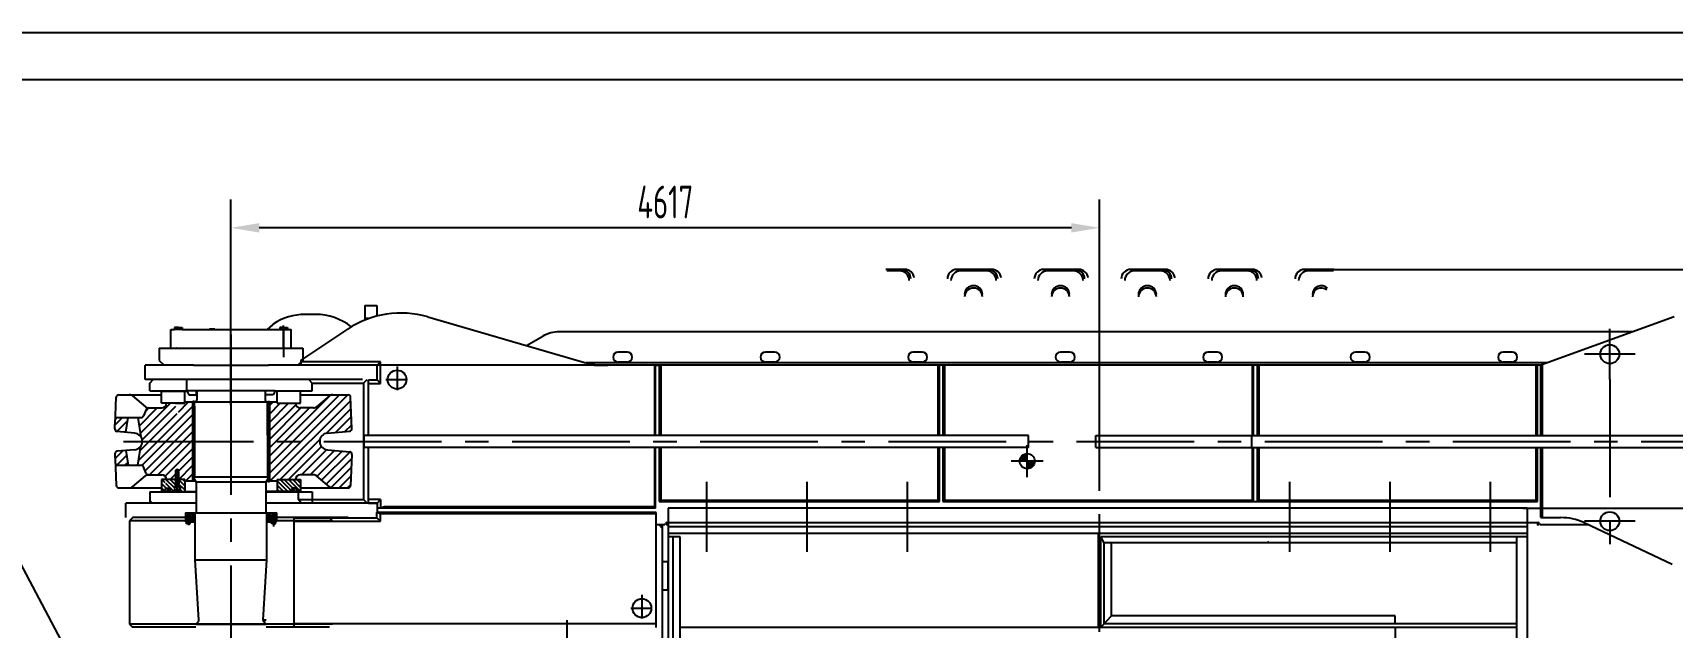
# Model space of a CAD drawing. Header units: millimetres. Extents: x 0 to 21000, y -315 to 14850.
# Drawn here: x 4672 to 13385, y 11690 to 14850 of the extents above; entities that cross this region are included whole.
import ezdxf

# ---------------------------------------------------------------- set-up
doc = ezdxf.new("R2010")
doc.units = ezdxf.units.MM
doc.header["$LTSCALE"] = 500
doc.linetypes.add('G', pattern=[2, 1.25, -0.25, 0.25, -0.25])
for name, color, linetype in [('01', 7, 'Continuous'), ('02', 1, 'Continuous'), ('05', 142, 'G'), ('08', 1, 'Continuous')]:
    doc.layers.add(name, color=color, linetype=linetype)
doc.styles.get("Standard").update_dxf_attribs({"font": 'isocp', "width": 0.707, "bigfont": 'intecad.shx'})
doc.dimstyles.new('INTE', dxfattribs={"dimscale": 50, "dimtxt": 3.5, "dimasz": 3, "dimexe": 3, "dimexo": 0, "dimgap": 1, "dimtad": 1, "dimdec": 0, "dimdsep": 46, "dimtxsty": 'Standard', "dimcen": 0, "dimclrd": 1, "dimclre": 1, "dimclrt": 3, "dimaunit": 1, "dimadec": 0, "dimazin": 0, "dimtfac": 1, "dimtmove": 0, "dimatfit": 0, "dimfxl": 1, "dimarcsym": 0})

# ---------------------------------------------------------------- blocks, each defined once
blk = doc.blocks.new('*D72')
at = {"layer": '08', "color": 1, "lineweight": -2}
for p, q in [((11509.4, 13592.4), (16530.5, 13592.4)), ((16380.5, 4293.4), (16380.5, 13442.4)), ((11255.4, 4143.4), (16530.5, 4143.4))]:
    blk.add_line(p, q, dxfattribs=at)
at = {"layer": '08', "color": 1}
for points in [[(16355.5, 13442.4), (16405.5, 13442.4), (16380.5, 13592.4)], [(16355.5, 4293.4), (16405.5, 4293.4), (16380.5, 4143.4)]]:
    blk.add_solid(points, dxfattribs=at)
at = {"layer": 'Defpoints', "color": 0}
for p in [(11509.4, 13592.4), (16380.5, 13592.4), (11255.4, 4143.4)]:
    blk.add_point(p, dxfattribs=at)
at = {"layer": '08', "color": 3, "insert": (16243, 8867.9), "char_height": 175, "attachment_point": 5, "rotation": 90}
blk.add_mtext('9449', dxfattribs=at)
blk = doc.blocks.new('*D75')
at = {"layer": '08', "color": 1, "lineweight": -2}
for p, q in [((5725.1, 13172.9), (5725.1, 13963.1)), ((10341.6, 12508.2), (10341.6, 13963.1)), ((10191.6, 13813.1), (5875.1, 13813.1))]:
    blk.add_line(p, q, dxfattribs=at)
at = {"layer": '08', "color": 1}
for points in [[(5875.1, 13838.1), (5875.1, 13788.1), (5725.1, 13813.1)], [(10191.6, 13838.1), (10191.6, 13788.1), (10341.6, 13813.1)]]:
    blk.add_solid(points, dxfattribs=at)
at = {"layer": 'Defpoints', "color": 0}
for p in [(5725.1, 13813.1), (5725.1, 13172.9), (10341.6, 12508.2)]:
    blk.add_point(p, dxfattribs=at)
at = {"layer": '08', "color": 3, "insert": (8033.3, 13950.6), "char_height": 175, "attachment_point": 5}
blk.add_mtext('4617', dxfattribs=at)
blk = doc.blocks.new('*D77')
at = {"layer": '08', "color": 1, "lineweight": -2}
for p, q in [((12590.1, 12322.4), (13900.4, 12322.4)), ((13750.4, 12172.4), (13750.4, 5563.4)), ((12590.1, 5413.4), (13900.4, 5413.4))]:
    blk.add_line(p, q, dxfattribs=at)
at = {"layer": '08', "color": 1}
for points in [[(13725.4, 12172.4), (13775.4, 12172.4), (13750.4, 12322.4)], [(13725.4, 5563.4), (13775.4, 5563.4), (13750.4, 5413.4)]]:
    blk.add_solid(points, dxfattribs=at)
at = {"layer": 'Defpoints', "color": 0}
for p in [(12590.1, 12322.4), (12590.1, 5413.4), (13750.4, 5413.4)]:
    blk.add_point(p, dxfattribs=at)
at = {"layer": '08', "color": 3, "insert": (13612.9, 8956.9), "char_height": 175, "attachment_point": 5, "rotation": 90}
blk.add_mtext('6909', dxfattribs=at)
blk = doc.blocks.new('*U100')
at = {"layer": '01'}
blk.add_lwpolyline([(415, 292), (25, 292)], dxfattribs=at)
at = {"layer": '02'}
blk.add_lwpolyline([(420, 297), (0, 297)], dxfattribs=at)

msp = doc.modelspace()

# ---------------------------------------------------------------- hatches: boundary and pattern name
at = {"layer": '02', "linetype": 'Continuous'}
h = msp.add_hatch(dxfattribs=at)
h.set_pattern_fill('ANSI31', color=1, scale=10, angle=90, style=0)
h.set_pattern_definition([(225, (7162.265, 15313.19), (-22.45064, 22.45064), [])])
h.paths.add_polyline_path([(5119.8, 12730.4, -0.401491), (5108, 12743.9), (5110.1, 12792.5, -0.401491), (5123.1, 12804.9), (5178.9, 12804.9), (5166.4, 12726.3)])
h.paths.add_polyline_path([(5123.1, 12550.9, -0.401491), (5110.1, 12563.3), (5109.1, 12587.6), (5108, 12611.9, -0.401491), (5119.8, 12625.4), (5166.4, 12629.5), (5178.9, 12550.9)])
h.paths.add_polyline_path([(5286.4, 12499.9, -0.306216), (5274.3, 12508.1), (5260.3, 12542.8), (5257.1, 12550.9), (5248.3, 12550.9), (5229.9, 12550.9), (5246.1, 12653.3, 0.147822), (5253.6, 12677.9), (5265.1, 12677.9), (5520.6, 12677.9), (5520.6, 12474), (5517.4, 12468.4), (5479.2, 12468.4), (5479.2, 12475.5), (5447.1, 12475.5), (5447.1, 12515.5), (5445.5, 12515.5), (5445.5, 12525.5), (5439.1, 12529.2), (5432.7, 12525.5), (5432.7, 12515.5), (5431.1, 12515.5), (5431.1, 12475.5), (5382.6, 12475.5, 0.407784), (5357.6, 12499.9)])
h.paths.add_polyline_path([(5970.9, 12475.5), (5970.9, 12468.4), (5932.8, 12468.4), (5929.6, 12474), (5929.6, 12677.9), (6196.6, 12677.9, 0.388879), (6237.2, 12633.6), (6356.2, 12623.2, -0.388879), (6368, 12610.2), (6360.7, 12442.8, -0.401491), (6347.8, 12430.4), (6265.6, 12430.4, -0.169751), (6250, 12435.9), (6179.5, 12494.2, 0.174545), (6163.6, 12499.9), (6092.6, 12499.9, 0.407784), (6067.6, 12475.5)])
h.paths.add_polyline_path([(5929.6, 12677.9), (5929.6, 12881.9), (5932.8, 12887.4), (5970.9, 12887.4), (5970.9, 12880.4), (6067.6, 12880.4, 0.407784), (6092.6, 12855.9), (6163.6, 12855.9, 0.174545), (6179.5, 12861.7), (6250, 12920, -0.169751), (6265.6, 12925.4), (6347.8, 12925.4, -0.401491), (6360.7, 12913), (6368, 12745.6, -0.388879), (6356.2, 12732.7), (6237.2, 12722.2, 0.388879), (6196.6, 12677.9), (6185, 12677.9)])
h.paths.add_polyline_path([(5253.6, 12677.9, 0.147822), (5246.1, 12702.6), (5229.9, 12804.9), (5248.3, 12804.9), (5257.1, 12804.9), (5260.3, 12813.1), (5274.3, 12847.8, -0.306216), (5286.4, 12855.9), (5357.6, 12855.9, 0.407784), (5382.6, 12880.4), (5431.1, 12880.4), (5431.1, 12840.4), (5432.7, 12840.4), (5432.7, 12830.4), (5439.1, 12826.7), (5445.5, 12830.4), (5445.5, 12840.4), (5447.1, 12840.4), (5447.1, 12880.4), (5479.2, 12880.4), (5479.2, 12887.4), (5517.4, 12887.4), (5520.6, 12881.9), (5520.6, 12677.9)])
h.paths.add_polyline_path([(5431.1, 12840.4), (5431.1, 12880.4), (5432.7, 12880.4), (5432.7, 12840.4)], flags=16)
h.paths.add_polyline_path([(5445.5, 12840.4), (5445.5, 12880.4), (5447.1, 12880.4), (5447.1, 12840.4)], flags=16)
h.paths.add_polyline_path([(5431.1, 12475.5), (5431.1, 12515.5), (5432.7, 12515.5), (5432.7, 12475.5)], flags=16)
h.paths.add_polyline_path([(5445.5, 12475.5), (5445.5, 12515.5), (5447.1, 12515.5), (5447.1, 12475.5)], flags=17)
h = msp.add_hatch(color=1, dxfattribs=at)
h.paths.add_polyline_path([(9957.1, 12572.9), (9997.1, 12572.9, -0.414214), (9957.1, 12532.9)])
h.paths.add_polyline_path([(9957.1, 12572.9), (9917.1, 12572.9, -0.414214), (9957.1, 12612.9)])
msp.add_hatch(color=1, dxfattribs=at).paths.add_polyline_path([(5966.6, 12273.4), (5971.6, 12273.4), (5966.6, 12268.4)])

# ---------------------------------------------------------------- linework, layer by layer
for p, q in [((9305.9, 13592.4), (9205.9, 13592.4)), ((9279, 13584.4), (9210.6, 13584.4)), ((9767.9, 13592.4), (9583.3, 13592.4)), ((9741, 13584.4), (9602.5, 13584.4)), ((10229.9, 13592.4), (10045.3, 13592.4)), ((10203, 13584.4), (10064.5, 13584.4)), ((10691.9, 13592.4), (10507.3, 13592.4)), ((10665, 13584.4), (10526.5, 13584.4)), ((11153.9, 13592.4), (10969.3, 13592.4)), ((11127, 13584.4), (10988.5, 13584.4)), ((11587.6, 13592.4), (11431.3, 13592.4)), ((11584.6, 13584.4), (11450.5, 13584.4)), ((6175, 13352.9), (6119.4, 13352.9)), ((6770.4, 13340.2), (7586.8, 13102.6)), ((13395.2, 13340.5), (12687.1, 13082.9)), ((5948.9, 13300.8), (5916.6, 13272.9)), ((6096.1, 13107.4), (6346, 13274.6)), ((13175, 13260.4), (7470.7, 13260.4)), ((5344.1, 13172.9), (5344.1, 13107.4)), ((5344.1, 13172.9), (5490.1, 13172.9)), ((5925.1, 13172.9), (6106.1, 13172.9)), ((6106.1, 13172.9), (6106.1, 13107.4)), ((7296.2, 13187.2), (7381.7, 13236.6)), ((5268.1, 13006.4), (5268.1, 13082.4)), ((5344.1, 13107.4), (5369.1, 13082.4)), ((5525.1, 13082.4), (5369.1, 13082.4)), ((6081.1, 13082.4), (5925.1, 13082.4)), ((6106.1, 13107.4), (6081.1, 13082.4)), ((6096.1, 13107.4), (6096.1, 13082.4)), ((6520.1, 13101.4), (6096.1, 13101.4)), ((6501.1, 13082.4), (6096.1, 13082.4)), ((6501.1, 13082.4), (6520.1, 13101.4)), ((6501.1, 13004.4), (6501.1, 13082.4)), ((6520.1, 12985.4), (6520.1, 13101.4)), ((12721.4, 13095.4), (7611.6, 13095.4)), ((7982.1, 13082.4), (7728.7, 13082.4)), ((7831.6, 13151.9), (7781.6, 13151.9)), ((7831.6, 13099.9), (7781.6, 13099.9)), ((7975.4, 13082.4), (7975.4, 12709.9)), ((7982.1, 12709.9), (7982.1, 13082.4)), ((9490.1, 13082.4), (8001.1, 13082.4)), ((8001.1, 13082.4), (8001.1, 12709.9)), ((8009, 13082.4), (8009, 12709.9)), ((8615.6, 13151.9), (8565.6, 13151.9)), ((8615.6, 13099.9), (8565.6, 13099.9)), ((9399.6, 13151.9), (9349.6, 13151.9)), ((9399.6, 13099.9), (9349.6, 13099.9)), ((9482.1, 13082.4), (9482.1, 12709.9)), ((9490.1, 12709.9), (9490.1, 13082.4)), ((11160.1, 13082.4), (9509.1, 13082.4)), ((9509.1, 13082.4), (9509.1, 12709.9)), ((9517, 13082.4), (9517, 12709.9)), ((10183.6, 13151.9), (10133.6, 13151.9)), ((10183.6, 13099.9), (10133.6, 13099.9)), ((10967.6, 13151.9), (10917.6, 13151.9)), ((10967.6, 13151.9), (10917.6, 13151.9)), ((10967.6, 13099.9), (10917.6, 13099.9)), ((11152.1, 13082.4), (11152.1, 12709.9)), ((11160.1, 12709.9), (11160.1, 13082.4)), ((12668.1, 13082.4), (11179.1, 13082.4)), ((11179.1, 13082.4), (11179.1, 12709.9)), ((11187, 13082.4), (11187, 12709.9)), ((11751.6, 13151.9), (11701.6, 13151.9)), ((11751.6, 13099.9), (11701.6, 13099.9)), ((12535.6, 13151.9), (12485.6, 13151.9)), ((12535.6, 13099.9), (12485.6, 13099.9)), ((12660.1, 13082.4), (12660.1, 12709.9)), ((12668.1, 12709.9), (12668.1, 13082.4)), ((12687.1, 12709.9), (12687.1, 13082.9)), ((12695, 12709.9), (12695, 13085.7)), ((5293.1, 12987.4), (5312.1, 13006.4)), ((5293.1, 12945.9), (5293.1, 12987.4)), ((5525.1, 13006.4), (5312.1, 13006.4)), ((6138.1, 13006.4), (5925.1, 13006.4)), ((6157.1, 12987.4), (6138.1, 13006.4)), ((6157.1, 12945.9), (6157.1, 12987.4)), ((6455.1, 12709.9), (6455.1, 13004.4)), ((6455.1, 13004.4), (6501.1, 13004.4)), ((6455.1, 12985.4), (6520.1, 12985.4)), ((6501.1, 13004.4), (6520.1, 12985.4)), ((5293.1, 12945.9), (5490.1, 12945.9)), ((5355.1, 12945.2), (5381.2, 12945.2)), ((5383.2, 12945.2), (5490.5, 12945.2)), ((5960.1, 12945.9), (6157.1, 12945.9)), ((6368, 12746.7), (6360.7, 12913)), ((5108, 12743.9), (5110.1, 12792.5)), ((5213, 12722.2), (5119.8, 12730.4)), ((5123.1, 12804.9), (5248.3, 12804.9)), ((6237.2, 12722.2), (6356.2, 12732.7)), ((6455.1, 12350.4), (6455.1, 12645.9)), ((7975.4, 12645.9), (7975.4, 12330.1)), ((7982.1, 12323.4), (7982.1, 12645.9)), ((8001.1, 12645.9), (8001.1, 12358.4)), ((8009, 12645.9), (8009, 12366.3)), ((9482.1, 12645.9), (9482.1, 12366.3)), ((9490.1, 12358.4), (9490.1, 12645.9)), ((9509.1, 12645.9), (9509.1, 12358.4)), ((9517, 12645.9), (9517, 12366.3)), ((11152.1, 12645.9), (11152.1, 12366.3)), ((11160.1, 12358.4), (11160.1, 12645.9)), ((11179.1, 12645.9), (11179.1, 12358.4)), ((11187, 12645.9), (11187, 12366.3)), ((12660.1, 12645.9), (12660.1, 12366.3)), ((12668.1, 12358.4), (12668.1, 12645.9)), ((12687.1, 12272.9), (12687.1, 12645.9)), ((12695, 12272.9), (12695, 12645.9)), ((5108, 12611.9), (5110.1, 12563.3)), ((5213, 12633.6), (5119.8, 12625.4)), ((5123.1, 12550.9), (5248.3, 12550.9)), ((6237.2, 12633.6), (6356.2, 12623.2)), ((6368, 12609.1), (6360.7, 12442.8)), ((5128.4, 12430.4), (5355.1, 12430.4)), ((5293.1, 12409.9), (5539.4, 12409.9)), ((5293.1, 12409.9), (5293.1, 12349.4)), ((5355.1, 12410.7), (5381.2, 12410.7)), ((5383.2, 12410.7), (5539.4, 12410.7)), ((5910.8, 12409.9), (6157.1, 12409.9)), ((6095.1, 12430.4), (6347.8, 12430.4)), ((6157.1, 12409.9), (6157.1, 12349.4)), ((5166.1, 12273.4), (5166.1, 12349.4)), ((5539.4, 12349.4), (5293.1, 12349.4)), ((6157.1, 12349.4), (5910.8, 12349.4)), ((6520.1, 12369.4), (6455.1, 12369.4)), ((6455.1, 12350.4), (6501.1, 12350.4)), ((6501.1, 12350.4), (6520.1, 12369.4)), ((6501.1, 12350.4), (6501.1, 12323.4)), ((7982.1, 12323.4), (6501.1, 12323.4)), ((6520.1, 12369.4), (6520.1, 12323.4)), ((6541.1, 12330.1), (6520.1, 12323.4)), ((7975.4, 12330.1), (6541.1, 12330.1)), ((7975.4, 12330.1), (7982.1, 12323.4)), ((8009, 12366.3), (8001.1, 12358.4)), ((8001.1, 12358.4), (9490.1, 12358.4)), ((8009, 12366.3), (9482.1, 12366.3)), ((9482.1, 12366.3), (9490.1, 12358.4)), ((9517, 12366.3), (9509.1, 12358.4)), ((9509.1, 12358.4), (11160.1, 12358.4)), ((9517, 12366.3), (11152.1, 12366.3)), ((11152.1, 12366.3), (11160.1, 12358.4)), ((11187, 12366.3), (11179.1, 12358.4)), ((11179.1, 12358.4), (12668.1, 12358.4)), ((11187, 12366.3), (12660.1, 12366.3)), ((12660.1, 12366.3), (12668.1, 12358.4)), ((5201.1, 12271.9), (5185.1, 12255.9)), ((5185.1, 12255.9), (5185.1, 11706.9)), ((5483.6, 12255.9), (5185.1, 12255.9)), ((5483.6, 12273.4), (5201.1, 12273.4)), ((6348.1, 12273.4), (5966.6, 12273.4)), ((6265.1, 12255.9), (5966.6, 12255.9)), ((6249.1, 12271.9), (6265.1, 12255.9)), ((8017.1, 12234.4), (8017.1, 11460.4)), ((12687.1, 12272.9), (12792.6, 12272.9)), ((12916.1, 12246.8), (13384.8, 12024.5)), ((6265.1, 11706.9), (5185.1, 11706.9)), ((5185.1, 11706.9), (5201.1, 11690.9)), ((5538.8, 11690.9), (5201.1, 11690.9)), ((6249.1, 11690.9), (5911.3, 11690.9))]:
    msp.add_line(p, q)
for centre, radius, start, end in [((6119.4, 13047.9), 305, 90, 123.97654), ((6175, 13047.9), 305, 51.611, 90), ((6628.5, 12852.4), 508, 73.7762, 123.78617), ((7470.7, 13082.4), 178, 90, 120), ((7728.7, 13590.4), 508, 253.7762, 270), ((7781.6, 13125.9), 26, 90, 270), ((7831.6, 13125.9), 26, 270, 90), ((8565.6, 13125.9), 26, 90, 270), ((8615.6, 13125.9), 26, 270, 90), ((9349.6, 13125.9), 26, 90, 270), ((9399.6, 13125.9), 26, 270, 90), ((10133.6, 13125.9), 26, 90, 270), ((10183.6, 13125.9), 26, 270, 90), ((10917.6, 13125.9), 26, 90, 270), ((10967.6, 13125.9), 26, 270, 90), ((11701.6, 13125.9), 26, 90, 270), ((11751.6, 13125.9), 26, 270, 90), ((12485.6, 13125.9), 26, 90, 270), ((12535.6, 13125.9), 26, 270, 90), ((5121, 12743.3), 13, 177.5, 265), ((5123.1, 12791.9), 13, 90, 177.5), ((5209.1, 12677.9), 44.5, 275, 85), ((6241.1, 12677.9), 44.5, 95, 265), ((5121, 12612.5), 13, 95, 182.5), ((5123.1, 12563.9), 13, 182.5, 270), ((12792.6, 11967.9), 305, 66.11902, 90)]:
    msp.add_arc(centre, radius, start, end)
at = {"layer": '01', "color": 7, "linetype": 'Continuous'}
for p, q in [((6436.1, 13400.4), (6436.1, 13322.6)), ((6436.1, 13400.4), (6500.1, 13400.4)), ((6500.1, 13400.4), (6500.1, 13343.9)), ((5405.1, 13272.9), (5425.6, 13272.9)), ((5405.1, 13172.9), (5405.1, 13272.9)), ((5465.6, 13272.9), (5984.6, 13272.9)), ((6024.6, 13272.9), (6045.1, 13272.9)), ((6045.1, 13172.9), (6045.1, 13272.9)), ((5405.1, 13172.9), (5433.6, 13172.9)), ((5436, 13172.9), (5433, 13172.9)), ((5457.6, 13172.9), (5480.1, 13172.9)), ((6016.6, 13172.9), (6045.1, 13172.9)), ((7728.7, 13082.4), (6500.1, 13082.4)), ((12695, 13082.4), (7656.3, 13082.4)), ((5490.1, 12948.9), (5490.1, 13006.4)), ((6429.6, 12987.4), (6448.6, 13006.4)), ((6429.6, 12987.4), (6429.6, 12368.4)), ((5355.1, 12880.4), (5355.1, 12945.2)), ((5479.6, 12880.4), (5479.6, 12945.2)), ((5479.6, 12880.4), (5479.6, 12943.9)), ((5479.6, 12880.4), (5479.6, 12943.9)), ((5490.1, 12945.9), (5501.6, 12925.9)), ((5501.6, 12925.9), (5541.6, 12925.9)), ((5541.6, 12925.9), (5541.6, 12945.9)), ((5907.1, 12945.9), (5543.1, 12945.9)), ((5543.1, 12945.9), (5543.1, 12896.4)), ((5605.1, 12945.9), (5585.1, 12945.9)), ((5907.1, 12945.9), (5907.1, 12896.4)), ((5908.6, 12925.9), (5908.6, 12945.9)), ((5948.5, 12925.9), (5908.6, 12925.9)), ((5960.1, 12945.9), (5948.5, 12925.9)), ((6095.1, 12945.2), (5959.6, 12945.2)), ((5970.6, 12880.4), (5970.6, 12945.2)), ((6067.6, 12943.3), (6066.8, 12945.2)), ((6095.1, 12880.4), (6095.1, 12945.2)), ((5274.3, 12847.8), (5260.3, 12813.1)), ((5282.4, 12855.9), (5357.6, 12855.9)), ((5522.1, 12490.4), (5522.1, 12887.4)), ((5530.6, 12710.3), (5530.6, 12887.4)), ((5919.6, 12710.3), (5919.6, 12887.4)), ((5929.6, 12716.5), (5929.6, 12887.4)), ((6163.6, 12855.9), (6092.6, 12855.9)), ((5166.4, 12726.2), (5178.9, 12804.9)), ((5166.4, 12629.6), (5178.9, 12550.9)), ((5274.3, 12508.1), (5260.3, 12542.8)), ((5286.6, 12499.9), (5357.6, 12499.9)), ((5355.1, 12475.4), (5355.1, 12410.7)), ((5430.1, 12475.4), (5430.1, 12440.7)), ((5431.1, 12474.9), (5431.1, 12506.7)), ((5432.7, 12506.7), (5432.7, 12515.4)), ((5445.5, 12506.7), (5445.5, 12515.4)), ((5447.1, 12474.9), (5447.1, 12506.7)), ((5448.1, 12475.4), (5448.1, 12440.7)), ((5479.6, 12475.4), (5479.6, 12410.7)), ((5522.1, 12490.4), (5928.1, 12490.4)), ((5522.1, 12490.4), (5539.4, 12460.4)), ((5530.6, 12490.4), (5919.6, 12490.4)), ((5910.8, 12460.4), (5539.4, 12460.4)), ((5539.4, 12460.4), (5539.4, 12301.8)), ((5928.1, 12490.4), (5910.8, 12460.4)), ((5910.8, 12460.4), (5910.8, 12301.8)), ((5970.6, 12475.4), (5970.6, 12410.7)), ((6163.6, 12499.9), (6092.6, 12499.9)), ((6095.1, 12475.4), (6095.1, 12410.7)), ((5380.1, 12429.9), (5400.1, 12429.9)), ((5385.1, 12425.3), (5385.1, 12429.9)), ((5385.1, 12425.3), (5397.2, 12420.2)), ((5397.2, 12420.2), (5397.2, 12419.4)), ((5400.1, 12429.9), (5400.1, 12411.4)), ((5400.1, 12429.9), (5400.1, 12421.6)), ((5424.1, 12440.7), (5424.1, 12410.7)), ((5424.1, 12440.7), (5454.1, 12440.7)), ((5454.1, 12440.7), (5454.1, 12410.7)), ((6070.1, 12429.9), (6050.1, 12429.9)), ((6050.1, 12429.9), (6050.1, 12421.6)), ((6050.1, 12429.9), (6050.1, 12410.7)), ((6050.1, 12418.4), (6066.8, 12410.7)), ((6065.1, 12425.3), (6052.9, 12420.2)), ((6052.9, 12420.2), (6052.9, 12419.3)), ((6052.9, 12419.3), (6067.6, 12412.5)), ((6065.1, 12425.3), (6065.1, 12429.9)), ((6067.6, 12412.5), (6066.8, 12410.7)), ((6083.6, 12368.4), (6083.6, 12409.9)), ((5539.4, 12349.4), (5166.1, 12349.4)), ((5483.6, 12298.8), (5966.6, 12298.8)), ((5483.6, 12295.8), (5486.6, 12298.8)), ((5493.8, 12287.8), (5498.6, 12290.6)), ((5493.8, 12282.8), (5493.8, 12287.8)), ((5503.4, 12287.8), (5498.6, 12290.6)), ((5503.4, 12282.8), (5503.4, 12287.8)), ((6501.1, 12349.4), (5910.8, 12349.4)), ((5915.1, 12288.8), (5915.1, 12298.8)), ((5946.8, 12287.8), (5951.6, 12290.6)), ((5946.8, 12282.8), (5946.8, 12287.8)), ((5956.4, 12287.8), (5951.6, 12290.6)), ((5956.4, 12282.8), (5956.4, 12287.8)), ((5966.6, 12295.8), (5963.6, 12298.8)), ((6098.7, 12349.4), (6083.6, 12368.4)), ((6429.6, 12368.4), (6448.6, 12349.4)), ((8049.3, 12322.4), (8049.3, 11140.2)), ((5483.6, 12273.4), (5483.6, 12262.8)), ((5483.6, 12262.8), (5492.6, 12262.8)), ((5483.6, 12260.8), (5492.6, 12260.8)), ((5483.6, 12250.8), (5535.1, 12250.8)), ((5491.6, 12250.8), (5491.6, 12260.8)), ((5492.6, 12282.8), (5504.6, 12282.8)), ((5493.8, 12277.7), (5493.8, 12282.8)), ((5503.4, 12277.7), (5503.4, 12282.8)), ((5504.6, 12262.8), (5515.1, 12262.8)), ((5504.6, 12260.8), (5535.1, 12260.8)), ((5505.6, 12250.8), (5505.6, 12260.8)), ((5515.1, 12280.8), (5520.7, 12280.8)), ((5515.1, 12280.8), (5518.7, 12280.8)), ((5515.1, 12280.8), (5535.1, 12280.8)), ((5515.1, 12260.8), (5520.7, 12260.8)), ((5533.1, 12260.8), (5533.1, 12250.8)), ((5935.1, 12280.8), (5915.1, 12280.8)), ((5915.1, 12260.8), (5945.6, 12260.8)), ((5915.1, 12250.8), (5966.6, 12250.8)), ((5917.1, 12260.8), (5917.1, 12250.8)), ((5935.1, 12280.8), (5929.4, 12280.8)), ((5935.1, 12260.8), (5929.4, 12260.8)), ((5935.1, 12280.8), (5931.5, 12280.8)), ((5935.1, 12262.8), (5945.6, 12262.8)), ((5944.6, 12250.8), (5944.6, 12260.8)), ((5957.6, 12282.8), (5945.6, 12282.8)), ((5946.8, 12277.7), (5946.8, 12282.8)), ((5956.4, 12277.7), (5956.4, 12282.8)), ((5957.6, 12262.8), (5966.6, 12262.8)), ((5957.6, 12260.8), (5966.6, 12260.8)), ((5958.6, 12250.8), (5958.6, 12260.8)), ((5966.6, 12250.8), (5966.6, 12260.8)), ((7985.1, 12235.4), (8030.2, 12235.4)), ((7998.1, 12235.4), (8017.1, 12216.4)), ((8042.2, 12246.1), (12670.2, 12246.1)), ((12682.1, 12235.4), (12940.1, 12235.4)), ((8112.6, 12169.9), (8049.3, 12169.9)), ((8075.5, 11096.9), (8075.5, 12169.9)), ((8112.6, 11096.9), (8112.6, 12169.9)), ((12557.6, 12169.9), (12557.6, 11096.9)), ((5535.1, 12048.8), (5915.1, 12048.8)), ((5554.9, 11727.8), (5535.1, 12048.8)), ((5895.3, 11727.8), (5915.1, 12048.8)), ((5538.8, 11707), (5552, 11720.2)), ((5538.8, 11707), (5911.3, 11707)), ((5911.3, 11707), (5898.2, 11720.2))]:
    msp.add_line(p, q, dxfattribs=at)
at = {"layer": '01'}
for p, q in [((5445.6, 13283.9), (5425.6, 13283.9)), ((5425.6, 13283.9), (5425.6, 13272.9)), ((5465.6, 13272.9), (5425.6, 13272.9)), ((5465.6, 13272.9), (5425.6, 13272.9)), ((5433.6, 13272.9), (5433.6, 13283.9)), ((5445.6, 13283.9), (5465.6, 13283.9)), ((5457.6, 13272.9), (5457.6, 13283.9)), ((5465.6, 13283.9), (5465.6, 13272.9)), ((5611, 13276.8), (5638.7, 13276.8)), ((5611, 13272.9), (5611, 13276.8)), ((5638.7, 13276.8), (5638.7, 13272.9)), ((5956.5, 13305.8), (5921.3, 13272.9)), ((6004.6, 13283.9), (5984.6, 13283.9)), ((5984.6, 13283.9), (5984.6, 13272.9)), ((5984.6, 13272.9), (6024.6, 13272.9)), ((5992.6, 13272.9), (5992.6, 13283.9)), ((6004.6, 13283.9), (6024.6, 13283.9)), ((6016.6, 13272.9), (6016.6, 13283.9)), ((6024.6, 13283.9), (6024.6, 13272.9)), ((6456.5, 13330.4), (6436.1, 13330.4)), ((5490.1, 13172.9), (5925.1, 13172.9)), ((5525.1, 13082.4), (5268.1, 13082.4)), ((5525.1, 13082.4), (5925.1, 13082.4)), ((6429.7, 13082.4), (5925.1, 13082.4)), ((7982.1, 13082.4), (8001.1, 13082.4)), ((5525.1, 13006.4), (5268.1, 13006.4)), ((5925.1, 13006.4), (5525.1, 13006.4)), ((6424.5, 13006.4), (5925.1, 13006.4)), ((6157.1, 12987.4), (6429.6, 12987.4)), ((5109.1, 12768.2), (5115.4, 12913)), ((5128.4, 12925.4), (5355.1, 12925.4)), ((5200.9, 12919.4), (5270.6, 12861.7)), ((5380.7, 12944.1), (5381.6, 12945.9)), ((5381.6, 12945.9), (5381.6, 12945.9)), ((5543.1, 12945.9), (5490.1, 12945.9)), ((5960.1, 12945.9), (5907.1, 12945.9)), ((6095.1, 12925.4), (6347.8, 12925.4)), ((6249.3, 12919.4), (6179.5, 12861.7)), ((5431.1, 12880.4), (5355.1, 12880.4)), ((5479.6, 12880.4), (5429.6, 12880.4)), ((5479.6, 12880.4), (5429.6, 12880.4)), ((5429.6, 12880.4), (5479.6, 12880.4)), ((5479.6, 12887.4), (5970.6, 12887.4)), ((5479.6, 12880.4), (5479.6, 12887.4)), ((5479.6, 12880.4), (5479.6, 12887.4)), ((5479.6, 12880.4), (5479.6, 12887.4)), ((5520.6, 12887.4), (5520.6, 12473.1)), ((5530.6, 12865.4), (5530.6, 12490.4)), ((5919.6, 12865.4), (5919.6, 12490.4)), ((5929.6, 12881.9), (5929.6, 12473.1)), ((5970.6, 12880.4), (6095.1, 12880.4)), ((5229.9, 12804.9), (5246.1, 12702.6)), ((5229.9, 12550.9), (5246.1, 12653.3)), ((9964.1, 12709.9), (6433.1, 12709.9)), ((6433.1, 12645.9), (6433.1, 12709.9)), ((9964.1, 12645.9), (6433.1, 12645.9)), ((9163.7, 12645.9), (8965.7, 12645.9)), ((9964.1, 12645.9), (9964.1, 12709.9)), ((10322.1, 12709.9), (13860.1, 12709.9)), ((10322.1, 12645.9), (10322.1, 12709.9)), ((10322.1, 12645.9), (13860.1, 12645.9)), ((11129.5, 12645.9), (11327.4, 12645.9)), ((11148.3, 12709.9), (11148.3, 12645.9)), ((5109.1, 12587.6), (5115.4, 12442.8)), ((5200.9, 12436.5), (5270.6, 12494.2)), ((5431.1, 12475.4), (5355.1, 12475.4)), ((5447.1, 12515.4), (5431.1, 12515.4)), ((5431.1, 12440.7), (5431.1, 12506.7)), ((5447.1, 12506.7), (5431.1, 12506.7)), ((5431.1, 12506.7), (5439.1, 12506.7)), ((5432.7, 12525.4), (5439.1, 12529.1)), ((5432.7, 12515.4), (5432.7, 12525.4)), ((5445.5, 12525.4), (5432.7, 12525.4)), ((5445.5, 12525.4), (5439.1, 12529.1)), ((5447.1, 12506.7), (5439.1, 12506.7)), ((5445.5, 12515.4), (5445.5, 12525.4)), ((5447.1, 12440.7), (5447.1, 12506.7)), ((5479.6, 12475.4), (5447.1, 12475.4)), ((5479.6, 12475.4), (5479.6, 12468.4)), ((5479.6, 12468.4), (5534.8, 12468.4)), ((5530.6, 12490.4), (5517.9, 12468.4)), ((5915.4, 12468.4), (5970.6, 12468.4)), ((5919.6, 12490.4), (5932.3, 12468.4)), ((5970.6, 12475.4), (6095.1, 12475.4)), ((6249.3, 12436.5), (6179.5, 12494.2)), ((5380.1, 12429.9), (5369, 12410.7)), ((5397.2, 12419.4), (5380.7, 12411.7)), ((5380.7, 12411.7), (5381.6, 12409.9)), ((5400.1, 12418.5), (5381.6, 12409.9)), ((5381.6, 12409.9), (5381.6, 12409.9)), ((5426.9, 12440.7), (5426.9, 12436.6)), ((5439.1, 12440.7), (5426.9, 12440.7)), ((5426.9, 12436.6), (5439.1, 12436.6)), ((5427.1, 12420.6), (5427.1, 12436.6)), ((5427.1, 12436.6), (5439.1, 12436.6)), ((5427.1, 12420.6), (5451.1, 12420.6)), ((5431.1, 12442.6), (5439.1, 12442.6)), ((5439.1, 12436.6), (5436.7, 12440.7)), ((5447.1, 12442.6), (5439.1, 12442.6)), ((5439.1, 12440.7), (5441.4, 12436.6)), ((5439.1, 12440.7), (5451.3, 12440.7)), ((5451.1, 12436.6), (5439.1, 12436.6)), ((5451.3, 12436.6), (5439.1, 12436.6)), ((5451.1, 12420.6), (5451.1, 12436.6)), ((5451.3, 12440.7), (5451.3, 12436.6)), ((6095.1, 12410.7), (5910.8, 12410.7)), ((6070.1, 12429.9), (6081.2, 12410.7)), ((6095.1, 12430.4), (6347.8, 12430.4)), ((5483.6, 12298.8), (5483.6, 12273.4)), ((5493.8, 12287.8), (5503.4, 12287.8)), ((5533.1, 12280.8), (5533.1, 12298.8)), ((5535.1, 12048.8), (5535.1, 12298.8)), ((5915.1, 12048.8), (5915.1, 12298.8)), ((5917.1, 12280.8), (5917.1, 12298.8)), ((5956.4, 12287.8), (5946.8, 12287.8)), ((5966.6, 12298.8), (5966.6, 12262.8)), ((6083.6, 12368.4), (6429.6, 12368.4)), ((7985.1, 12299.4), (6500.6, 12299.4)), ((6500.6, 12272.4), (6500.6, 12299.4)), ((6500.6, 12272.4), (6500.6, 12299.4)), ((6519.6, 12292.8), (6500.6, 12299.4)), ((6501.1, 12349.4), (6501.1, 12299.4)), ((7985.1, 12292.8), (6519.6, 12292.8)), ((6519.6, 12253.4), (6519.6, 12292.8)), ((7985.1, 11689.4), (7985.1, 12299.4)), ((12614.6, 12322.4), (8049.3, 12322.4)), ((11160.1, 12358.4), (11179.1, 12358.4)), ((12614.6, 12322.4), (12614.6, 10163.3)), ((5483.6, 12260.8), (5483.6, 12250.8)), ((5488.6, 12240.2), (5488.6, 12247.7)), ((5488.6, 12247.7), (5498.6, 12247.7)), ((5498.6, 12240.2), (5488.6, 12240.2)), ((5489.4, 12250.8), (5498.6, 12250.8)), ((5489.4, 12247.7), (5489.4, 12250.8)), ((5498.6, 12247.7), (5489.4, 12247.7)), ((5492.6, 12277.7), (5498.6, 12277.7)), ((5492.6, 12250.8), (5492.6, 12277.7)), ((5492.6, 12253), (5498.6, 12253)), ((5492.6, 12247.7), (5492.6, 12240.2)), ((5498.6, 12250.8), (5496.8, 12247.7)), ((5504.6, 12277.7), (5498.6, 12277.7)), ((5504.6, 12253), (5498.6, 12253)), ((5507.8, 12250.8), (5498.6, 12250.8)), ((5498.6, 12247.7), (5500.4, 12250.8)), ((5508.6, 12247.7), (5498.6, 12247.7)), ((5498.6, 12247.7), (5507.8, 12247.7)), ((5498.6, 12240.2), (5508.6, 12240.2)), ((5504.6, 12250.8), (5504.6, 12277.7)), ((5504.6, 12247.7), (5504.6, 12240.2)), ((5507.8, 12247.7), (5507.8, 12250.8)), ((5508.6, 12240.2), (5508.6, 12247.7)), ((5515.1, 12260.8), (5515.1, 12280.8)), ((5515.1, 12280.8), (5535.1, 12280.8)), ((5520.7, 12272.5), (5520.7, 12280.8)), ((5520.7, 12260.8), (5535.1, 12260.8)), ((5521.5, 12260.8), (5521.5, 12263)), ((5522.4, 12264.7), (5524, 12265.7)), ((5526.9, 12265.7), (5524, 12265.7)), ((5532.3, 12279.9), (5532.3, 12272.7)), ((5535.1, 12279.9), (5532.3, 12279.9)), ((5935.1, 12280.8), (5915.1, 12280.8)), ((5915.1, 12279.9), (5917.8, 12279.9)), ((5929.4, 12260.8), (5915.1, 12260.8)), ((5917.8, 12279.9), (5917.8, 12272.7)), ((5923.2, 12265.7), (5926.2, 12265.7)), ((5927.7, 12264.7), (5926.2, 12265.7)), ((5928.6, 12260.8), (5928.6, 12263)), ((5929.4, 12272.5), (5929.4, 12280.8)), ((5935.1, 12260.8), (5935.1, 12280.8)), ((5941.6, 12240.2), (5941.6, 12247.7)), ((5941.6, 12247.7), (5951.6, 12247.7)), ((5951.6, 12240.2), (5941.6, 12240.2)), ((5942.4, 12250.8), (5951.6, 12250.8)), ((5942.4, 12247.7), (5942.4, 12250.8)), ((5951.6, 12247.7), (5942.4, 12247.7)), ((5945.6, 12250.8), (5945.6, 12277.7)), ((5945.6, 12277.7), (5951.6, 12277.7)), ((5945.6, 12253), (5951.6, 12253)), ((5945.6, 12247.7), (5945.6, 12240.2)), ((5951.6, 12247.7), (5949.8, 12250.8)), ((5957.6, 12277.7), (5951.6, 12277.7)), ((5957.6, 12253), (5951.6, 12253)), ((5960.8, 12250.8), (5951.6, 12250.8)), ((5951.6, 12250.8), (5953.4, 12247.7)), ((5961.6, 12247.7), (5951.6, 12247.7)), ((5951.6, 12247.7), (5960.8, 12247.7)), ((5951.6, 12240.2), (5961.6, 12240.2)), ((5957.6, 12250.8), (5957.6, 12277.7)), ((5957.6, 12247.7), (5957.6, 12240.2)), ((5960.8, 12247.7), (5960.8, 12250.8)), ((5961.6, 12240.2), (5961.6, 12247.7)), ((6061.1, 11689.4), (6061.1, 12272.4)), ((6061.1, 12272.4), (6500.6, 12272.4)), ((6061.1, 12253.4), (6519.6, 12253.4)), ((6500.6, 12272.4), (6519.6, 12253.4)), ((8033.5, 12241.1), (8030.2, 12235.4)), ((12614.6, 12223.8), (8049.3, 12223.8)), ((12678.8, 12241.1), (12682.1, 12235.4)), ((12614.6, 12188.3), (8049.3, 12188.3)), ((10335.1, 11690.9), (10335.1, 12188.3)), ((12614.6, 12169.9), (10347.6, 12169.9)), ((10347.6, 11690.9), (10347.6, 12169.9)), ((10366.6, 12138.9), (10347.6, 12169.9)), ((12557.6, 12138.9), (10366.6, 12138.9)), ((10366.6, 11710.5), (10366.6, 12138.9)), ((10404.6, 11749.9), (10404.6, 12138.9)), ((11234.2, 12147.3), (11236.6, 12144.9)), ((8049.2, 12038.4), (8017.1, 12038.4)), ((8049.2, 11886.4), (8049.2, 12038.4)), ((8049.2, 11886.4), (8017.1, 11886.4)), ((7985.1, 11708.4), (6061.1, 11708.4)), ((8112.6, 11690.9), (12557.6, 11690.9)), ((10404.6, 11749.9), (10347.6, 11690.9)), ((12557.6, 11708.9), (10365, 11708.9)), ((11912.6, 11749.9), (10404.6, 11749.9)), ((11912.6, 11708.9), (11912.6, 11749.9)), ((11912.6, 11690.9), (11912.6, 11096.9))]:
    msp.add_line(p, q, dxfattribs=at)
for centre, radius in [((13053.1, 13141.4), 50), ((6607.6, 13006.4), 50), ((9957.1, 12572.9), 40), ((13053.1, 12253.4), 50), ((5529.9, 12271.2), 2.8), ((5529.9, 12271.2), 2.1), ((5920.2, 12271.2), 2.8), ((5920.2, 12271.2), 2.1), ((7909.1, 11791.4), 50)]:
    msp.add_circle(centre, radius, dxfattribs=at)
for centre, radius, start, end in [((9279, 13533.4), 51, 0, 90), ((9287, 13541.4), 51, 0, 90), ((9305.9, 13541.4), 51, 7.07403, 90), ((9583.3, 13541.4), 51, 90, 180), ((9602.5, 13533.4), 51, 90, 180), ((9671.7, 13458.2), 47.5, 0, 180), ((9741, 13533.4), 51, 0, 90), ((9749, 13541.4), 51, 0, 90), ((9767.9, 13541.4), 51, 7.07403, 90), ((10045.3, 13541.4), 51, 90, 180), ((10064.5, 13533.4), 51, 90, 180), ((10133.7, 13458.2), 47.5, 0, 180), ((10203, 13533.4), 51, 0, 90), ((10211, 13541.4), 51, 0, 90), ((10229.9, 13541.4), 51, 7.07403, 90), ((10507.3, 13541.4), 51, 90, 180), ((10526.5, 13533.4), 51, 90, 180), ((10595.7, 13458.2), 47.5, 0, 180), ((10665, 13533.4), 51, 0, 90), ((10673, 13541.4), 51, 0, 90), ((10691.9, 13541.4), 51, 7.07403, 90), ((10969.3, 13541.4), 51, 90, 180), ((10988.5, 13533.4), 51, 90, 180), ((11057.7, 13458.2), 47.5, 0, 180), ((11127, 13533.4), 51, 0, 90), ((11135, 13541.4), 51, 0, 90), ((11153.9, 13541.4), 51, 7.07403, 90), ((11431.3, 13541.4), 51, 90, 180), ((11450.5, 13533.4), 51, 90, 180), ((11519.8, 13458.2), 47.5, 46.63784, 180), ((9671.7, 13445.8), 47.5, 0, 180), ((10133.7, 13445.8), 47.5, 0, 180), ((10595.7, 13445.8), 47.5, 0, 180), ((11057.7, 13445.8), 47.5, 0, 180), ((11519.8, 13445.8), 47.5, 51.45961, 180), ((5128.4, 12912.4), 13, 90, 177.5), ((5184.6, 12900.4), 25, 49.32938, 90), ((5534.1, 12896.4), 9, 270, 0), ((5916.1, 12896.4), 9, 180, 270), ((6265.6, 12900.4), 25, 90, 130.67062), ((6347.8, 12912.4), 13, 2.5, 90), ((5248.3, 12817.9), 13, 270, 338.10181), ((5286.6, 12880.9), 25, 230.39629, 270), ((5357.6, 12880.9), 25, 270, 358.85401), ((6092.6, 12880.9), 25, 181.14599, 270), ((6163.6, 12880.9), 25, 270, 309.60371), ((6355, 12745.6), 13, 275, 5), ((5248.3, 12537.9), 13, 21.89819, 90), ((6355, 12610.2), 13, 355, 85), ((5286.6, 12474.9), 25, 90, 129.60371), ((5357.6, 12474.9), 25, 1.14599, 90), ((6092.6, 12474.9), 25, 90, 178.85401), ((6163.6, 12474.9), 25, 50.39629, 90), ((5128.4, 12443.4), 13, 182.5, 270), ((5184.6, 12455.4), 25, 270, 310.67062), ((6265.6, 12455.4), 25, 229.32938, 270), ((6347.8, 12443.4), 13, 270, 357.5), ((5527.2, 12274), 6.67, 193.06014, 311.17446), ((5523.5, 12263), 2, 123.70776, 180), ((5527.6, 12273.4), 7.67, 265.3112, 347.96489), ((5922.6, 12273.4), 7.67, 192.03511, 274.6888), ((5922.9, 12274), 6.67, 228.82554, 346.93986), ((5926.6, 12263), 2, 0, 56.29224), ((8042.2, 12236.1), 10, 90, 150), ((12670.2, 12236.1), 10, 30, 90)]:
    msp.add_arc(centre, radius, start, end, dxfattribs=at)
at = {"layer": '01', "color": 7, "linetype": 'Continuous'}
for centre, radius, start, end in [((5286.4, 12842.9), 13, 90, 158.10181), ((5286.4, 12512.9), 13, 201.89819, 270), ((5536.4, 12301.8), 3, 270, 0), ((5913.8, 12301.8), 3, 180, 270), ((5544.9, 11727.2), 10, 315, 3.53169), ((5905.2, 11727.2), 10, 176.46831, 225)]:
    msp.add_arc(centre, radius, start, end, dxfattribs=at)
at = {"layer": '02', "color": 1, "linetype": 'Continuous'}
for p, q in [((5436, 13172.9), (5433, 13172.9)), ((7656.1, 13082.4), (7706.3, 13082.4)), ((7728.7, 13082.4), (7656.1, 13082.4)), ((5374.5, 12457.3), (5357.1, 12474.7)), ((5424.1, 12430.2), (5379.6, 12474.7)), ((5430.1, 12446.6), (5402, 12474.7)), ((5430.1, 12469.1), (5424.5, 12474.7)), ((5431.1, 12506.7), (5431.1, 12515.4)), ((5432.7, 12442.6), (5432.7, 12506.7)), ((5445.5, 12442.6), (5445.5, 12506.7)), ((5447.1, 12506.7), (5447.1, 12515.4)), ((5479.6, 12442), (5448.1, 12473.5)), ((5479.6, 12464.5), (5469.4, 12474.7)), ((6027.3, 12411.4), (5970.6, 12468.1)), ((6049.8, 12411.4), (5985.8, 12475.4)), ((6053.7, 12429.9), (6008.2, 12475.4)), ((6094.7, 12411.4), (6030.7, 12475.4)), ((6095.1, 12433.4), (6053.1, 12475.4)), ((6095.1, 12455.9), (6075.6, 12475.4)), ((5380.2, 12429.2), (5355.1, 12454.3)), ((5369.9, 12417), (5355.1, 12431.8)), ((5421.1, 12410.7), (5378.3, 12453.5)), ((5381.4, 12411.8), (5380.9, 12411.3)), ((5381.4, 12411.8), (5381.2, 12411.9)), ((5381.9, 12412.3), (5381.8, 12412.2)), ((5382.7, 12410.4), (5381.8, 12411.3)), ((5384.3, 12411.8), (5383.3, 12412.8)), ((5384.3, 12411.8), (5383.3, 12410.7)), ((5385.8, 12413.2), (5384.7, 12412.2)), ((5385.8, 12413.2), (5385.2, 12413.8)), ((5387.3, 12414.7), (5386.2, 12413.6)), ((5386.7, 12412.3), (5386.2, 12412.8)), ((5387.2, 12429.7), (5386.9, 12429.9)), ((5387.3, 12414.7), (5387.3, 12414.8)), ((5388.8, 12413.2), (5387.7, 12414.3)), ((5390.3, 12414.7), (5389.2, 12413.6)), ((5390.3, 12414.7), (5389.3, 12415.7)), ((5390.1, 12429.7), (5389.9, 12429.9)), ((5391.7, 12416.2), (5390.7, 12415.1)), ((5390.8, 12414.2), (5390.7, 12414.3)), ((5391.7, 12416.2), (5391.3, 12416.6)), ((5392.9, 12417.4), (5392.2, 12416.6)), ((5392.8, 12415.1), (5392.2, 12415.8)), ((5393.1, 12429.7), (5392.8, 12429.9)), ((5394.7, 12416.2), (5393.6, 12417.3)), ((5394.7, 12416.2), (5394.3, 12415.8)), ((5396.2, 12429.5), (5395.1, 12428.5)), ((5396.2, 12426.6), (5395.1, 12427.6)), ((5396.2, 12426.6), (5395.1, 12425.5)), ((5396.2, 12423.6), (5395.1, 12424.7)), ((5396.2, 12423.6), (5395.1, 12422.5)), ((5396.2, 12420.6), (5395.1, 12421.7)), ((5396.2, 12417.7), (5395.1, 12416.6)), ((5396.2, 12417.7), (5395.4, 12418.5)), ((5396.2, 12429.5), (5395.8, 12429.9)), ((5396.2, 12420.6), (5396.2, 12420.6)), ((5397.7, 12428), (5396.6, 12429.1)), ((5397.7, 12428), (5396.6, 12427)), ((5397.7, 12425.1), (5396.6, 12426.2)), ((5397.7, 12425.1), (5396.6, 12424)), ((5397.7, 12422.1), (5396.6, 12423.2)), ((5397.7, 12422.1), (5396.6, 12421)), ((5397.7, 12419.2), (5396.6, 12418.1)), ((5396.9, 12417), (5396.6, 12417.3)), ((5397.7, 12419.2), (5397.2, 12419.6)), ((5399.2, 12429.5), (5398.1, 12428.5)), ((5399.2, 12426.6), (5398.1, 12427.6)), ((5399.2, 12426.6), (5398.1, 12425.5)), ((5399.2, 12423.6), (5398.1, 12424.7)), ((5399.2, 12423.6), (5398.1, 12422.5)), ((5399.2, 12420.6), (5398.1, 12421.7)), ((5399.2, 12420.6), (5398.1, 12419.6)), ((5398.9, 12417.9), (5398.1, 12418.8)), ((5399.2, 12429.5), (5398.8, 12429.9)), ((5400.1, 12428.6), (5399.6, 12429.1)), ((5400.1, 12427.5), (5399.6, 12427)), ((5400.1, 12425.7), (5399.6, 12426.2)), ((5400.1, 12424.5), (5399.6, 12424)), ((5400.1, 12422.7), (5399.6, 12423.2)), ((5400.1, 12421.6), (5399.6, 12421)), ((5400.1, 12419.7), (5399.6, 12420.2)), ((5400.1, 12418.6), (5399.9, 12418.4)), ((5479.6, 12419.6), (5448.1, 12451.1)), ((5466, 12410.7), (5454.1, 12422.6)), ((6004.9, 12411.4), (5970.6, 12445.7)), ((5982.4, 12411.4), (5970.6, 12423.2)), ((5488.2, 12290.8), (5483.6, 12295.4)), ((5515.1, 12277.4), (5493.7, 12298.8)), ((5525.1, 12280.8), (5507.1, 12298.8)), ((5533.1, 12286.4), (5520.6, 12298.8)), ((5929.3, 12280.8), (5917.1, 12293)), ((5944.7, 12278.8), (5924.7, 12298.8)), ((5948.3, 12288.7), (5938.2, 12298.8)), ((5961.9, 12288.6), (5951.7, 12298.8)), ((5966.6, 12283.9), (5961.9, 12288.6)), ((5489.3, 12262.8), (5483.6, 12268.5)), ((5485.6, 12250.8), (5483.6, 12252.8)), ((5492.6, 12273), (5484.2, 12281.4)), ((5491.6, 12253.8), (5484.6, 12260.8)), ((5492.6, 12277.7), (5492.6, 12282.8)), ((5504.6, 12277.7), (5504.6, 12282.8)), ((5515.1, 12263.9), (5504.6, 12274.4)), ((5512.5, 12250.8), (5505.6, 12257.8)), ((5521.5, 12250.8), (5511.5, 12260.8)), ((5520.7, 12280.1), (5515.1, 12274.4)), ((5521, 12271.4), (5515.1, 12265.5)), ((5521.5, 12262.9), (5519.4, 12260.8)), ((5530.5, 12250.8), (5520.5, 12260.8)), ((5526, 12267.4), (5524.3, 12265.7)), ((5533.1, 12257.2), (5529.5, 12260.8)), ((5535.1, 12276.5), (5532.3, 12273.7)), ((5915.7, 12279.9), (5915.1, 12279.3)), ((5917.8, 12273.1), (5915.4, 12270.7)), ((5925.6, 12250.8), (5917.1, 12259.4)), ((5921.3, 12267.5), (5919.9, 12266.2)), ((5934.6, 12250.8), (5924.6, 12260.8)), ((5935.1, 12272.4), (5927.5, 12264.8)), ((5934.5, 12280.8), (5929.4, 12275.7)), ((5935.1, 12263.4), (5932.5, 12260.8)), ((5943.6, 12250.8), (5933.6, 12260.8)), ((5936.1, 12274), (5935.1, 12275)), ((5945.6, 12264.5), (5936.1, 12274)), ((5944.6, 12258.8), (5942.6, 12260.8)), ((5945.6, 12278), (5944.7, 12278.8)), ((5945.6, 12277.7), (5945.6, 12282.8)), ((5957.6, 12277.7), (5957.6, 12282.8)), ((5966.6, 12270.4), (5957.6, 12279.4)), ((5960.7, 12262.8), (5957.6, 12266)), ((5961.5, 12250.8), (5958.6, 12253.8)), ((5966.6, 12254.8), (5960.5, 12260.8)), ((5966.6, 12268.4), (5971.6, 12273.4))]:
    msp.add_line(p, q, dxfattribs=at)
at = {"layer": '02'}
for p, q in [((6051.1, 12429.5), (6050.1, 12428.5)), ((6051.1, 12426.6), (6050.1, 12427.6)), ((6051.1, 12426.6), (6050.1, 12425.5)), ((6051.1, 12423.6), (6050.1, 12424.7)), ((6051.1, 12423.6), (6050.1, 12422.6)), ((6051.1, 12420.6), (6050.1, 12421.7)), ((6051.1, 12420.6), (6050.1, 12419.6)), ((6050.7, 12418.1), (6050.1, 12418.7)), ((6051.1, 12429.5), (6050.7, 12429.9)), ((6052.6, 12428), (6051.5, 12429.1)), ((6052.6, 12428), (6051.5, 12427)), ((6052.6, 12425.1), (6051.5, 12426.2)), ((6052.6, 12425.1), (6051.5, 12424)), ((6052.6, 12422.1), (6051.5, 12423.2)), ((6052.6, 12422.1), (6051.5, 12421)), ((6052.6, 12419.2), (6051.5, 12420.2)), ((6052.6, 12419.2), (6051.5, 12418.1)), ((6054.1, 12429.5), (6053, 12428.5)), ((6054.1, 12426.6), (6053, 12427.6)), ((6054.1, 12426.6), (6053, 12425.5)), ((6054.1, 12423.6), (6053, 12424.7)), ((6054.1, 12423.6), (6053, 12422.5)), ((6054.1, 12420.6), (6053, 12421.7)), ((6054.1, 12417.7), (6053, 12418.8)), ((6054.1, 12417.7), (6053.3, 12416.9)), ((6054.1, 12429.5), (6053.7, 12429.9)), ((6055.6, 12428), (6054.5, 12429.1)), ((6055.6, 12428), (6054.5, 12427)), ((6055.6, 12425.1), (6054.5, 12426.2)), ((6055.6, 12425.1), (6054.5, 12424)), ((6055.6, 12422.1), (6054.5, 12423.2)), ((6055.6, 12422.1), (6054.5, 12421)), ((6054.8, 12418.4), (6054.5, 12418.1)), ((6055.6, 12416.2), (6054.5, 12417.3)), ((6055.6, 12416.2), (6055.3, 12416)), ((6057, 12429.5), (6056, 12428.5)), ((6057, 12426.6), (6056, 12427.6)), ((6057, 12426.6), (6056, 12425.5)), ((6057, 12423.6), (6056, 12424.7)), ((6057, 12423.6), (6056, 12422.5)), ((6056.2, 12421.5), (6056, 12421.7)), ((6056.8, 12417.5), (6056, 12416.6)), ((6056.2, 12415.6), (6056, 12415.8)), ((6057, 12429.5), (6056.7, 12429.9)), ((6058.5, 12428), (6057.5, 12429.1)), ((6058.5, 12428), (6057.5, 12427)), ((6058.5, 12425.1), (6057.5, 12426.2)), ((6058.5, 12425.1), (6057.5, 12424)), ((6058.2, 12422.4), (6057.5, 12423.2)), ((6058.5, 12416.2), (6057.5, 12415.1)), ((6058.5, 12416.2), (6057.6, 12417.1)), ((6060, 12429.5), (6058.9, 12428.5)), ((6060, 12426.6), (6058.9, 12427.6)), ((6060, 12426.6), (6058.9, 12425.5)), ((6060, 12423.6), (6058.9, 12424.7)), ((6060, 12414.7), (6058.9, 12415.8)), ((6060, 12423.6), (6059.2, 12422.8)), ((6060, 12414.7), (6059.4, 12414.1)), ((6060, 12429.5), (6059.6, 12429.9)), ((6061.5, 12428), (6060.4, 12429.1)), ((6061.5, 12428), (6060.4, 12427)), ((6061.5, 12425.1), (6060.4, 12426.2)), ((6061.5, 12425.1), (6060.4, 12424)), ((6060.9, 12415.6), (6060.4, 12415.1)), ((6061.5, 12413.2), (6060.4, 12414.3)), ((6061.5, 12413.2), (6061.4, 12413.1)), ((6063, 12429.5), (6061.9, 12428.5)), ((6063, 12426.6), (6061.9, 12427.6)), ((6063, 12426.6), (6061.9, 12425.5)), ((6062.4, 12424.2), (6061.9, 12424.7)), ((6062.9, 12414.7), (6061.9, 12413.6)), ((6063, 12429.5), (6062.6, 12429.9)), ((6064.5, 12428), (6063.4, 12429.1)), ((6064.5, 12428), (6063.4, 12427)), ((6064.5, 12425.1), (6063.4, 12426.2)), ((6064.5, 12413.2), (6063.4, 12414.3)), ((6064.5, 12413.2), (6063.4, 12412.2)), ((6064.5, 12425.1), (6064.4, 12425)), ((6065.1, 12428.7), (6064.9, 12428.5)), ((6065.1, 12427.4), (6064.9, 12427.6)), ((6065.1, 12425.7), (6064.9, 12425.5)), ((6064.9, 12413.7), (6064.9, 12413.6)), ((6065.9, 12411.8), (6064.9, 12412.8)), ((6065.9, 12411.8), (6065.5, 12411.3)), ((6067, 12412.8), (6066.3, 12412.2)), ((6066.8, 12410.8), (6066.3, 12411.3)), ((5300.6, 12360.9), (5293.1, 12353.7)), ((5493.8, 12277.7), (5493.8, 12253)), ((5503.4, 12277.7), (5503.4, 12253)), ((5946.8, 12277.7), (5946.8, 12253)), ((5956.4, 12277.7), (5956.4, 12253)), ((5106.2, 11086.6), (4520.7, 12192.2))]:
    msp.add_line(p, q, dxfattribs=at)
at = {"layer": '05', "color": 4, "linetype": 'G'}
for p, q in [((5725.1, 13246.7), (5725.1, 13043)), ((6004.6, 13170.3), (6004.6, 13294.4)), ((5725.1, 12872.3), (5725.1, 13233.1)), ((5725.1, 13055.9), (5725.1, 13215)), ((6607.6, 13076.5), (6607.6, 12951)), ((5725.1, 13032.9), (5725.1, 12903.9)), ((6548.9, 13006.4), (6655.7, 13006.4)), ((5526.1, 12894.9), (5526.1, 12472.6)), ((5924, 12894.3), (5924, 12459.7)), ((5219.3, 12677.9), (15471.3, 12677.9)), ((8252.4, 12463.8), (8252.4, 12134)), ((8785.8, 12463.8), (8785.8, 12134)), ((9319.2, 12463.8), (9319.2, 12134)), ((11351.2, 12463.8), (11351.2, 12134)), ((11884.6, 12463.8), (11884.6, 12134)), ((12418, 12463.8), (12418, 12134)), ((8252.4, 12411.5), (8252.4, 12091.5)), ((8252.4, 12411.5), (8252.4, 12091.5)), ((8785.8, 12411.5), (8785.8, 12091.5)), ((8785.8, 12411.5), (8785.8, 12091.5)), ((9319.2, 12411.5), (9319.2, 12091.5)), ((9319.2, 12411.5), (9319.2, 12091.5)), ((11351.2, 12411.5), (11351.2, 12091.5)), ((11351.2, 12411.5), (11351.2, 12091.5)), ((11884.6, 12411.5), (11884.6, 12091.5)), ((11884.6, 12411.5), (11884.6, 12091.5)), ((12418, 12411.5), (12418, 12091.5)), ((12418, 12411.5), (12418, 12091.5)), ((5498.6, 12293.7), (5498.6, 12233.5)), ((5951.6, 12273.2), (5951.6, 12225.5)), ((8038, 12236.1), (8047, 12236.1)), ((8042.2, 12241.8), (8042.2, 12230.9)), ((12674.4, 12236.1), (12665.4, 12236.1)), ((12670.2, 12241.8), (12670.2, 12230.9)), ((7909.1, 11861.5), (7909.1, 11736)), ((7850.4, 11791.4), (7957.2, 11791.4)), ((5911.3, 11727.2), (5899.2, 11727.2)), ((5905.2, 11721.2), (5905.2, 11733.3)), ((7510.1, 11727.8), (7510.1, 11599.3))]:
    msp.add_line(p, q, dxfattribs=at)
at = {"layer": '05'}
for p, q in [((6004.6, 13287), (6004.6, 13125.4)), ((13053.1, 13007.1), (13053.1, 13275.8)), ((5725.1, 13148.6), (5725.1, 12937.3)), ((13187.4, 13141.4), (12918.7, 13141.4)), ((13053.1, 13007.1), (13053.1, 12119.1)), ((5153, 12677.9), (5265.1, 12677.9)), ((5153, 12677.9), (5265.1, 12677.9)), ((9957.1, 12487.9), (9957.1, 12657.9)), ((10042.1, 12572.9), (9872.1, 12572.9)), ((10341.6, 5665.9), (10341.6, 12632.6)), ((5439.1, 12471.9), (5439.1, 12532.1)), ((5439.1, 12417.4), (5439.1, 12507.1)), ((5439.1, 12442.8), (5439.1, 12434.5)), ((5498.6, 12237.1), (5498.6, 12281.3)), ((5498.6, 12245.6), (5498.6, 12252.9)), ((5526.8, 12271.2), (5533.3, 12271.2)), ((5529.9, 12274.7), (5529.9, 12267.6)), ((5923.4, 12271.2), (5916.8, 12271.2)), ((5920.2, 12274.7), (5920.2, 12267.6)), ((5951.6, 12237.1), (5951.6, 12281.3)), ((5951.6, 12245.6), (5951.6, 12252.9)), ((13187.4, 12253.4), (12918.7, 12253.4)), ((8049.2, 11886.4), (8049.2, 11639.4))]:
    msp.add_line(p, q, dxfattribs=at)
at = {"layer": '05', "color": 142, "linetype": 'G'}
for p, q in [((5725.1, 13018.4), (5725.1, 10111.7)), ((5725, 11720.1), (5725, 11179.1))]:
    msp.add_line(p, q, dxfattribs=at)

# ---------------------------------------------------------------- block references
at = {"layer": '02', "xscale": 50, "yscale": 50, "zscale": 50}
msp.add_blockref('*U100', (0, 0), dxfattribs=at)

# ---------------------------------------------------------------- dimensions: what is measured, and where the dimension line sits
at = {"layer": '08'}
dim = msp.add_linear_dim(base=(5725.0731864, 13813.0579908), p1=(10341.5731864, 12508.1598263), p2=(5725.0731864, 13172.9132853), dimstyle='INTE', dxfattribs=at)
dim.commit()
dim.dimension.update_dxf_attribs({"geometry": '*D75', "text_midpoint": (8033.3231864, 13950.5579908)})
dim = msp.add_linear_dim(base=(16380.5, 13592.4), p1=(11255.4, 4143.4), p2=(11509.4, 13592.4), angle=90, dimstyle='INTE', dxfattribs=at)
dim.commit()
dim.dimension.update_dxf_attribs({"geometry": '*D72', "text_midpoint": (16243, 8867.9)})
dim = msp.add_linear_dim(base=(13750.4, 5413.4), p1=(12590.1, 12322.4), p2=(12590.1, 5413.4), angle=90, dimstyle='INTE', dxfattribs=at)
dim.commit()
dim.dimension.update_dxf_attribs({"geometry": '*D77', "text_midpoint": (13750.4, 8956.9), "dimtype": 160})

doc.saveas('drawing.dxf')
